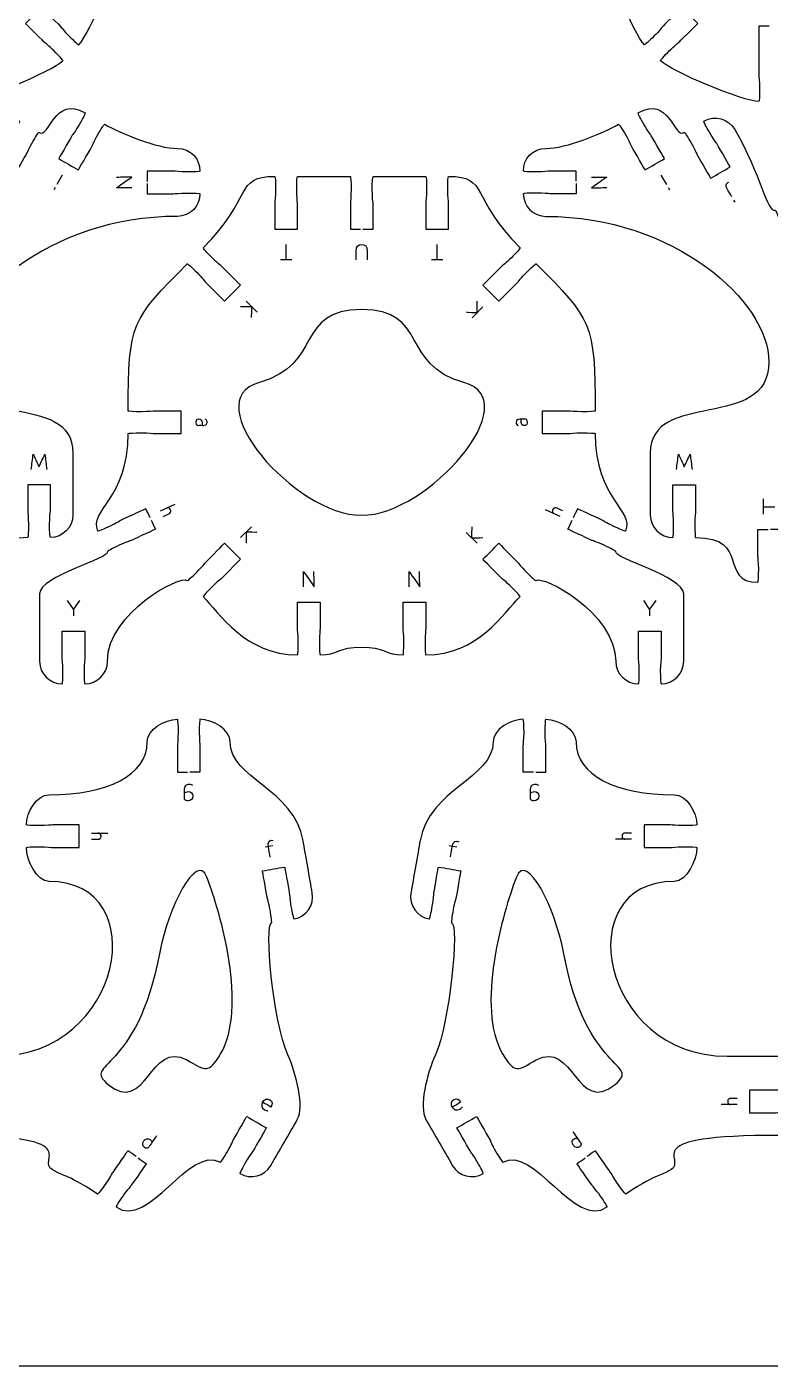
# Model space of a CAD drawing. Extents: x 0 to 300, y 0 to 300.
# Drawn here: x 105.9 to 204.4, y 0.1 to 177.7 of the extents above; entities that cross this region are included whole.
import ezdxf

# ---------------------------------------------------------------- set-up
doc = ezdxf.new("R2010")
doc.units = 0
doc.header["$MEASUREMENT"] = 0
doc.layers.add('DEFAULT', color=7, linetype='CONTINUOUS')

msp = doc.modelspace()

# ---------------------------------------------------------------- linework, layer by layer
at = {"layer": 'DEFAULT', "color": 250}
for points in [[(109.65, 156.35), (109.49, 156.07)], [(110.61, 158.01), (109.88, 156.75)], [(189.94, 158.01), (190.66, 156.75)], [(190.9, 156.35), (191.06, 156.07)], [(199.57, 154.69), (199.73, 154.41)], [(140.27, 146.78), (140.27, 148.8)], [(160.28, 146.78), (160.28, 148.8)], [(141.01, 146.78), (139.52, 146.78)], [(161.03, 146.78), (159.53, 146.78)], [(134.98, 141.28), (136.41, 139.85)], [(166.32, 140.53), (164.9, 139.1)], [(123.63, 113.48), (125.55, 114.38)], [(203.54, 113.05), (203.54, 115.07)], [(205.04, 114), (203.54, 114)], [(176.58, 112.74), (174.65, 113.64)], [(134.23, 109.94), (135.66, 111.37)], [(165.57, 109.19), (164.14, 110.62)], [(112.07, 100.45), (111.3, 101.61)], [(112.88, 101.61), (112.07, 100.45), (112.07, 99.59)], [(188.44, 100.44), (187.66, 101.61)], [(189.25, 101.61), (188.44, 100.45), (188.44, 99.59)], [(114.49, 70.77), (116.62, 70.77)], [(186.05, 69.95), (183.92, 69.95)], [(137.51, 68.94), (138.51, 69.12)], [(161.89, 69.14), (162.9, 68.97)], [(200.05, 34.79), (197.92, 34.79)]]:
    msp.add_lwpolyline(points, dxfattribs=at)
at = {"layer": 'DEFAULT', "color": 1}
msp.add_lwpolyline([(294.85, 0.1), (5.15, 0.1)], dxfattribs=at)
for points, knots in [([(96.28, 177.75), (96.73, 177.75), (97.18, 177.75), (97.63, 177.75), (97.63, 175.59), (97.63, 173.42), (97.63, 171.25), (97.63, 171.08), (97.53, 170.47), (97.52, 169.5), (97.52, 168.54), (97.57, 167.76), (97.62, 167.75), (99.62, 167.75), (109.26, 171.75), (110.68, 173.16), (110.71, 173.2), (110.2, 173.78), (109.51, 174.47), (108.83, 175.15), (108.33, 175.51), (108.2, 175.63), (107.58, 176.25), (105.73, 178.11), (105.73, 178.11), (106.43, 178.82), (107.14, 179.52), (107.85, 180.23), (107.85, 180.23), (109.71, 178.38), (110.32, 177.75), (110.45, 177.63), (110.81, 177.13), (111.49, 176.45), (112.18, 175.76), (112.76, 175.24), (112.8, 175.28), (114.21, 176.7), (118.2, 186.33), (118.2, 188.33), (118.2, 188.39), (117.42, 188.43), (116.45, 188.43), (115.49, 188.43), (114.88, 188.33), (114.7, 188.33), (113.54, 188.33), (112.37, 188.33), (111.2, 188.33), (111.2, 189.33), (111.2, 190.33), (111.2, 191.33), (111.2, 191.33), (113.83, 191.33), (114.7, 191.33), (114.88, 191.33), (115.48, 191.23), (116.45, 191.23), (117.42, 191.23), (118.2, 191.28), (118.2, 191.33), (118.2, 193.33), (114.21, 202.97), (112.8, 204.38), (112.76, 204.42), (112.18, 203.9), (111.49, 203.22), (110.8, 202.53), (110.45, 202.03), (110.32, 201.91), (109.7, 201.29), (107.85, 199.43), (107.85, 199.43), (107.14, 200.14), (106.43, 200.85), (105.73, 201.55), (105.73, 201.55), (107.59, 203.41), (108.2, 204.03), (108.33, 204.15), (108.83, 204.51), (109.51, 205.2), (110.19, 205.88), (110.71, 206.46), (110.68, 206.5), (109.26, 207.92), (99.63, 211.91), (97.63, 211.91), (97.57, 211.91), (97.52, 211.13), (97.52, 210.16), (97.52, 209.19), (97.63, 208.58), (97.62, 208.41), (97.63, 207.53), (97.63, 201.91), (97.63, 201.91), (97.18, 201.91), (96.73, 201.91), (96.28, 201.91)], [0, 0, 0, 0, 3.83, 3.83, 3.83, 22.26, 22.26, 22.26, 23.26, 23.26, 23.26, 24.26, 24.26, 24.26, 25.26, 25.26, 25.26, 26.26, 26.26, 26.26, 27.26, 27.26, 27.26, 28.26, 28.26, 28.26, 36.766498, 36.766498, 36.766498, 37.766498, 37.766498, 37.766498, 38.766498, 38.766498, 38.766498, 39.766498, 39.766498, 39.766498, 40.766498, 40.766498, 40.766498, 41.766498, 41.766498, 41.766498, 42.766498, 42.766498, 42.766498, 52.696498, 52.696498, 52.696498, 61.196503, 61.196503, 61.196503, 62.196503, 62.196503, 62.196503, 63.196503, 63.196503, 63.196503, 64.196503, 64.196503, 64.196503, 65.196503, 65.196503, 65.196503, 66.196503, 66.196503, 66.196503, 67.196503, 67.196503, 67.196503, 68.196503, 68.196503, 68.196503, 76.703001, 76.703001, 76.703001, 77.703001, 77.703001, 77.703001, 78.703001, 78.703001, 78.703001, 79.703001, 79.703001, 79.703001, 80.703001, 80.703001, 80.703001, 81.703001, 81.703001, 81.703001, 82.703001, 82.703001, 82.703001, 83.703001, 83.703001, 83.703001, 87.533001, 87.533001, 87.533001, 87.533001]), ([(204.26, 177.75), (203.81, 177.75), (203.36, 177.75), (202.91, 177.75), (202.91, 175.58), (202.91, 173.42), (202.91, 171.25), (202.91, 171.08), (203.01, 170.47), (203.01, 169.5), (203.01, 168.53), (202.97, 167.75), (202.92, 167.75), (200.92, 167.75), (191.28, 171.74), (189.86, 173.16), (189.82, 173.2), (190.35, 173.78), (191.03, 174.46), (191.72, 175.15), (192.21, 175.51), (192.34, 175.63), (192.96, 176.25), (194.81, 178.11), (194.81, 178.11), (194.11, 178.81), (193.4, 179.52), (192.69, 180.23), (192.69, 180.23), (190.84, 178.37), (190.22, 177.76), (190.09, 177.63), (189.73, 177.13), (189.05, 176.45), (188.37, 175.76), (187.78, 175.24), (187.74, 175.28), (186.33, 176.69), (182.34, 186.33), (182.34, 188.33), (182.34, 188.39), (183.12, 188.43), (184.08, 188.43), (185.05, 188.43), (185.66, 188.33), (185.84, 188.33), (186.71, 188.33), (189.34, 188.33), (189.34, 188.33), (189.34, 189.33), (189.34, 190.33), (189.34, 191.33), (189.34, 191.33), (186.71, 191.33), (185.84, 191.33), (185.66, 191.33), (185.05, 191.23), (184.09, 191.23), (183.12, 191.23), (182.33, 191.27), (182.33, 191.33), (182.33, 193.33), (186.33, 202.97), (187.74, 204.38), (187.78, 204.42), (188.37, 203.9), (189.05, 203.21), (189.74, 202.53), (190.09, 202.03), (190.22, 201.91), (190.84, 201.28), (192.69, 199.43), (192.69, 199.43), (193.4, 200.14), (194.11, 200.84), (194.82, 201.55), (194.82, 201.55), (192.96, 203.41), (192.34, 204.03), (192.21, 204.15), (191.72, 204.51), (191.03, 205.19), (190.35, 205.88), (189.82, 206.46), (189.86, 206.5), (191.28, 207.92), (200.92, 211.91), (202.92, 211.91), (202.97, 211.91), (203.01, 211.13), (203.01, 210.16), (203.01, 209.19), (202.92, 208.58), (202.92, 208.41), (202.91, 207.53), (202.91, 201.9), (202.91, 201.9), (203.36, 201.9), (203.81, 201.9), (204.26, 201.9)], [0, 0, 0, 0, 3.83, 3.83, 3.83, 22.25, 22.25, 22.25, 23.25, 23.25, 23.25, 24.25, 24.25, 24.25, 25.25, 25.25, 25.25, 26.25, 26.25, 26.25, 27.25, 27.25, 27.25, 28.25, 28.25, 28.25, 36.742355, 36.742355, 36.742355, 37.742355, 37.742355, 37.742355, 38.742355, 38.742355, 38.742355, 39.742355, 39.742355, 39.742355, 40.742355, 40.742355, 40.742355, 41.742355, 41.742355, 41.742355, 42.742355, 42.742355, 42.742355, 43.742355, 43.742355, 43.742355, 52.252355, 52.252355, 52.252355, 53.252355, 53.252355, 53.252355, 54.252355, 54.252355, 54.252355, 55.252355, 55.252355, 55.252355, 56.252355, 56.252355, 56.252355, 57.252355, 57.252355, 57.252355, 58.252355, 58.252355, 58.252355, 59.252355, 59.252355, 59.252355, 67.758853, 67.758853, 67.758853, 68.758853, 68.758853, 68.758853, 69.758853, 69.758853, 69.758853, 70.758853, 70.758853, 70.758853, 71.758853, 71.758853, 71.758853, 72.758853, 72.758853, 72.758853, 73.758853, 73.758853, 73.758853, 74.758853, 74.758853, 74.758853, 78.588853, 78.588853, 78.588853, 78.588853]), ([(96.1, 111.02), (95.65, 111.02), (95.2, 111.02), (94.75, 111.02), (94.75, 111.02), (94.75, 108.39), (94.75, 107.52), (94.75, 107.34), (94.85, 106.73), (94.85, 105.77), (94.85, 104.8), (94.81, 104.02), (94.75, 104.02), (90.79, 104.02), (90.23, 113.27), (89.56, 113.52), (89.51, 113.54), (89.73, 114.29), (90.06, 115.2), (90.39, 116.11), (90.7, 116.64), (90.76, 116.81), (91.06, 117.63), (91.95, 120.1), (91.95, 120.1), (91.01, 120.44), (90.07, 120.78), (89.14, 121.12), (89.14, 121.12), (88.24, 118.66), (87.94, 117.84), (87.88, 117.67), (87.76, 117.07), (87.43, 116.16), (87.1, 115.25), (86.79, 114.53), (86.74, 114.54), (84.28, 115.44), (84.52, 117.05), (85.33, 120.36), (86.21, 123.96), (81.04, 123.03), (81.04, 129.39), (81.04, 132.13), (81.04, 134.87), (81.04, 137.61), (81.04, 139.27), (82.38, 140.61), (84.04, 140.61), (84.1, 140.61), (84.14, 139.83), (84.14, 138.86), (84.14, 137.89), (84.04, 137.28), (84.04, 137.11), (84.04, 135.94), (84.04, 134.78), (84.04, 133.61), (85.04, 133.61), (86.04, 133.61), (87.04, 133.61), (87.04, 134.78), (87.04, 135.94), (87.04, 137.11), (87.04, 137.28), (86.94, 137.89), (86.94, 138.86), (86.94, 139.83), (86.99, 140.61), (87.04, 140.61), (87.41, 140.61), (86.36, 145.87), (88.8, 152.58), (89.37, 154.14), (91.09, 154.94), (92.65, 154.37), (92.7, 154.35), (92.48, 153.6), (92.14, 152.69), (91.81, 151.78), (91.51, 151.25), (91.45, 151.08), (91.15, 150.26), (90.25, 147.79), (90.25, 147.79), (91.19, 147.45), (92.13, 147.11), (93.07, 146.77), (93.07, 146.77), (93.97, 149.24), (94.27, 150.06), (94.33, 150.22), (94.44, 150.83), (94.78, 151.74), (95.11, 152.64), (95.41, 153.36), (95.47, 153.35), (96.54, 152.96), (97.32, 157.99), (100.82, 164.05), (101.65, 165.49), (103.49, 165.98), (104.92, 165.15), (104.97, 165.13), (104.61, 164.42), (104.13, 163.59), (103.65, 162.75), (103.26, 162.27), (103.17, 162.12), (102.73, 161.36), (101.42, 159.09), (101.42, 159.09), (102.29, 158.59), (103.15, 158.09), (104.02, 157.59), (104.02, 157.59), (105.33, 159.86), (105.76, 160.62), (105.86, 160.77), (106.08, 161.35), (106.56, 162.19), (107.04, 163.02), (107.47, 163.68), (107.52, 163.65), (108.95, 162.82), (109.48, 168.65), (113.63, 166.24), (113.68, 166.22), (113.33, 165.52), (112.84, 164.68), (112.36, 163.84), (111.97, 163.36), (111.88, 163.21), (111.44, 162.46), (110.13, 160.19), (110.13, 160.19), (110.99, 159.69), (111.86, 159.18), (112.73, 158.68), (112.73, 158.68), (114.04, 160.96), (114.48, 161.71), (114.57, 161.87), (114.78, 162.44), (115.27, 163.28), (115.75, 164.12), (116.18, 164.77), (116.23, 164.74), (118.31, 163.54), (123.2, 161.53), (125.85, 161.53), (127.62, 161.53), (128.85, 160.19), (128.85, 158.52), (128.85, 158.47), (128.07, 158.43), (127.1, 158.43), (126.13, 158.43), (125.52, 158.52), (125.34, 158.52), (124.18, 158.52), (123.01, 158.52), (121.85, 158.52), (121.85, 158.07), (121.85, 157.62), (121.85, 157.17)], [0, 0, 0, 0, 3.82, 3.82, 3.82, 4.82, 4.82, 4.82, 5.82, 5.82, 5.82, 6.82, 6.82, 6.82, 7.82, 7.82, 7.82, 8.82, 8.82, 8.82, 9.82, 9.82, 9.82, 10.82, 10.82, 10.82, 19.323423, 19.323423, 19.323423, 20.323423, 20.323423, 20.323423, 21.323423, 21.323423, 21.323423, 22.323423, 22.323423, 22.323423, 23.323423, 23.323423, 23.323423, 24.323423, 24.323423, 24.323423, 47.643423, 47.643423, 47.643423, 48.643423, 48.643423, 48.643423, 49.643423, 49.643423, 49.643423, 50.643423, 50.643423, 50.643423, 60.563423, 60.563423, 60.563423, 69.063423, 69.063423, 69.063423, 78.983423, 78.983423, 78.983423, 79.983423, 79.983423, 79.983423, 80.983423, 80.983423, 80.983423, 81.983423, 81.983423, 81.983423, 82.983423, 82.983423, 82.983423, 83.983423, 83.983423, 83.983423, 84.983423, 84.983423, 84.983423, 85.983423, 85.983423, 85.983423, 94.496243, 94.496243, 94.496243, 95.496243, 95.496243, 95.496243, 96.496243, 96.496243, 96.496243, 97.496243, 97.496243, 97.496243, 98.496243, 98.496243, 98.496243, 99.496243, 99.496243, 99.496243, 100.496243, 100.496243, 100.496243, 101.496243, 101.496243, 101.496243, 102.496243, 102.496243, 102.496243, 111.003851, 111.003851, 111.003851, 112.003851, 112.003851, 112.003851, 113.003851, 113.003851, 113.003851, 114.003851, 114.003851, 114.003851, 115.003851, 115.003851, 115.003851, 116.003851, 116.003851, 116.003851, 117.003851, 117.003851, 117.003851, 118.003851, 118.003851, 118.003851, 126.507803, 126.507803, 126.507803, 127.507803, 127.507803, 127.507803, 128.507803, 128.507803, 128.507803, 129.507803, 129.507803, 129.507803, 130.507803, 130.507803, 130.507803, 131.507803, 131.507803, 131.507803, 132.507803, 132.507803, 132.507803, 133.507803, 133.507803, 133.507803, 143.417803, 143.417803, 143.417803, 147.247803, 147.247803, 147.247803, 147.247803]), ([(178.69, 157.18), (178.69, 157.63), (178.69, 158.08), (178.69, 158.52), (177.53, 158.52), (176.36, 158.52), (175.2, 158.52), (175.02, 158.52), (174.41, 158.43), (173.45, 158.43), (172.48, 158.43), (171.7, 158.47), (171.7, 158.52), (171.7, 160.19), (172.92, 161.53), (174.69, 161.53), (177.34, 161.53), (182.24, 163.54), (184.31, 164.74), (184.36, 164.77), (184.79, 164.12), (185.27, 163.28), (185.76, 162.44), (185.98, 161.87), (186.06, 161.71), (186.5, 160.96), (187.81, 158.68), (187.81, 158.68), (188.68, 159.18), (189.55, 159.69), (190.41, 160.19), (190.41, 160.19), (189.1, 162.46), (188.66, 163.21), (188.57, 163.36), (188.18, 163.84), (187.7, 164.68), (187.21, 165.52), (186.86, 166.22), (186.91, 166.24), (191.07, 168.65), (191.59, 162.82), (193.02, 163.65), (193.07, 163.68), (193.5, 163.02), (193.98, 162.19), (194.47, 161.35), (194.69, 160.77), (194.77, 160.62), (195.21, 159.86), (196.52, 157.59), (196.52, 157.59), (197.39, 158.09), (198.26, 158.59), (199.12, 159.09), (199.12, 159.09), (197.81, 161.36), (197.37, 162.12), (197.28, 162.27), (196.89, 162.75), (196.41, 163.59), (195.92, 164.42), (195.58, 165.13), (195.62, 165.15), (197.06, 165.98), (198.89, 165.49), (199.72, 164.05), (203.22, 157.99), (204.01, 152.96), (205.08, 153.35), (205.13, 153.36), (205.44, 152.64), (205.77, 151.74), (206.1, 150.83), (206.21, 150.22), (206.27, 150.06), (206.57, 149.24), (207.47, 146.77), (207.47, 146.77), (208.41, 147.11), (209.35, 147.45), (210.29, 147.79), (210.29, 147.79), (209.39, 150.26), (209.09, 151.08), (209.03, 151.25), (208.73, 151.78), (208.4, 152.69), (208.07, 153.6), (207.84, 154.35), (207.89, 154.37), (209.45, 154.94), (211.17, 154.14), (211.74, 152.58), (214.18, 145.87), (213.13, 140.61), (213.5, 140.61), (213.55, 140.61), (213.6, 139.83), (213.6, 138.86), (213.6, 137.89), (213.5, 137.28), (213.5, 137.11), (213.5, 135.94), (213.5, 134.78), (213.5, 133.61), (214.5, 133.61), (215.5, 133.61), (216.5, 133.61), (216.5, 134.78), (216.5, 135.94), (216.5, 137.11), (216.5, 137.28), (216.4, 137.89), (216.4, 138.86), (216.4, 139.83), (216.44, 140.61), (216.5, 140.61), (218.16, 140.61), (219.5, 139.27), (219.5, 137.61), (219.5, 134.87), (219.5, 132.13), (219.5, 129.39), (219.5, 123.03), (214.33, 123.96), (215.21, 120.36), (216.02, 117.05), (216.27, 115.44), (213.8, 114.54), (213.75, 114.53), (213.44, 115.25), (213.11, 116.16), (212.78, 117.07), (212.66, 117.67), (212.6, 117.84), (212.31, 118.66), (211.41, 121.12), (211.41, 121.12), (210.47, 120.78), (209.53, 120.44), (208.59, 120.1), (208.59, 120.1), (209.49, 117.63), (209.79, 116.81), (209.84, 116.64), (210.15, 116.11), (210.48, 115.2), (210.81, 114.29), (211.03, 113.54), (210.98, 113.52), (210.31, 113.27), (209.76, 104.02), (205.79, 104.02), (205.73, 104.02), (205.69, 104.8), (205.69, 105.77), (205.69, 106.73), (205.79, 107.34), (205.79, 107.52), (205.79, 108.39), (205.79, 111.02), (205.79, 111.02), (205.34, 111.02), (204.89, 111.02), (204.44, 111.02)], [0, 0, 0, 0, 3.82, 3.82, 3.82, 13.74, 13.74, 13.74, 14.74, 14.74, 14.74, 15.74, 15.74, 15.74, 16.74, 16.74, 16.74, 17.74, 17.74, 17.74, 18.74, 18.74, 18.74, 19.74, 19.74, 19.74, 20.74, 20.74, 20.74, 29.252608, 29.252608, 29.252608, 30.252608, 30.252608, 30.252608, 31.252608, 31.252608, 31.252608, 32.252608, 32.252608, 32.252608, 33.252608, 33.252608, 33.252608, 34.252608, 34.252608, 34.252608, 35.252608, 35.252608, 35.252608, 36.252608, 36.252608, 36.252608, 44.751555, 44.751555, 44.751555, 45.751555, 45.751555, 45.751555, 46.751555, 46.751555, 46.751555, 47.751555, 47.751555, 47.751555, 48.751555, 48.751555, 48.751555, 49.751555, 49.751555, 49.751555, 50.751555, 50.751555, 50.751555, 51.751555, 51.751555, 51.751555, 52.751555, 52.751555, 52.751555, 61.264375, 61.264375, 61.264375, 62.264375, 62.264375, 62.264375, 63.264375, 63.264375, 63.264375, 64.264375, 64.264375, 64.264375, 65.264375, 65.264375, 65.264375, 66.264375, 66.264375, 66.264375, 67.264375, 67.264375, 67.264375, 68.264375, 68.264375, 68.264375, 78.184375, 78.184375, 78.184375, 86.684375, 86.684375, 86.684375, 96.604375, 96.604375, 96.604375, 97.604375, 97.604375, 97.604375, 98.604375, 98.604375, 98.604375, 99.604375, 99.604375, 99.604375, 122.924375, 122.924375, 122.924375, 123.924375, 123.924375, 123.924375, 124.924375, 124.924375, 124.924375, 125.924375, 125.924375, 125.924375, 126.924375, 126.924375, 126.924375, 127.924375, 127.924375, 127.924375, 136.427798, 136.427798, 136.427798, 137.427798, 137.427798, 137.427798, 138.427798, 138.427798, 138.427798, 139.427798, 139.427798, 139.427798, 140.427798, 140.427798, 140.427798, 141.427798, 141.427798, 141.427798, 142.427798, 142.427798, 142.427798, 143.427798, 143.427798, 143.427798, 147.247798, 147.247798, 147.247798, 147.247798]), ([(121.85, 156.87), (121.85, 156.42), (121.85, 155.98), (121.85, 155.53), (123.01, 155.53), (124.18, 155.53), (125.34, 155.53), (125.52, 155.53), (126.13, 155.62), (127.1, 155.62), (128.07, 155.62), (128.85, 155.58), (128.85, 155.53), (128.85, 153.87), (127.51, 152.53), (125.85, 152.53), (108.85, 152.53), (96.31, 141.27), (96.31, 133.24), (96.31, 123.87), (112.02, 129.67), (112.02, 121.12), (112.02, 118.4), (112.02, 115.68), (112.02, 112.96), (112.02, 111.3), (110.67, 109.96), (109.02, 109.96), (108.96, 109.96), (108.92, 110.74), (108.92, 111.71), (108.92, 112.67), (109.02, 113.28), (109.02, 113.46), (109.02, 114.62), (109.02, 115.79), (109.02, 116.96), (108.02, 116.96), (107.02, 116.96), (106.02, 116.96), (106.02, 115.79), (106.02, 114.62), (106.02, 113.46), (106.02, 113.28), (106.12, 112.67), (106.12, 111.71), (106.12, 110.74), (106.08, 109.96), (106.02, 109.96), (98.71, 109.96), (102.98, 104.02), (97.75, 104.02), (97.7, 104.02), (97.65, 104.8), (97.65, 105.77), (97.65, 106.74), (97.75, 107.34), (97.75, 107.52), (97.75, 108.39), (97.75, 111.02), (97.75, 111.02), (97.3, 111.02), (96.85, 111.02), (96.4, 111.02)], [0, 0, 0, 0, 3.82, 3.82, 3.82, 13.73, 13.73, 13.73, 14.73, 14.73, 14.73, 15.73, 15.73, 15.73, 16.73, 16.73, 16.73, 17.73, 17.73, 17.73, 18.73, 18.73, 18.73, 41.88, 41.88, 41.88, 42.88, 42.88, 42.88, 43.88, 43.88, 43.88, 44.88, 44.88, 44.88, 54.8, 54.8, 54.8, 63.3, 63.3, 63.3, 73.22, 73.22, 73.22, 74.22, 74.22, 74.22, 75.22, 75.22, 75.22, 76.22, 76.22, 76.22, 77.22, 77.22, 77.22, 78.22, 78.22, 78.22, 79.22, 79.22, 79.22, 83.05, 83.05, 83.05, 83.05]), ([(122.25, 112.56), (122.06, 112.96), (121.87, 113.37), (121.68, 113.78), (121.68, 113.78), (119.29, 112.67), (118.5, 112.3), (118.35, 112.23), (117.83, 111.88), (116.96, 111.47), (116.08, 111.06), (115.35, 110.77), (115.33, 110.82), (114.06, 113.54), (119.34, 115.05), (119.34, 123.73), (119.34, 123.79), (120.13, 123.83), (121.09, 123.83), (122.06, 123.83), (122.67, 123.73), (122.84, 123.73), (124.01, 123.73), (125.18, 123.73), (126.34, 123.73), (126.34, 124.73), (126.34, 125.73), (126.34, 126.73), (125.18, 126.73), (124.01, 126.73), (122.84, 126.73), (122.67, 126.73), (122.06, 126.63), (121.09, 126.63), (120.13, 126.63), (119.34, 126.68), (119.34, 126.73), (119.34, 138.42), (119.77, 138.84), (127.16, 146.23), (127.2, 146.27), (127.79, 145.75), (128.47, 145.07), (129.15, 144.38), (129.51, 143.88), (129.63, 143.76), (130.25, 143.14), (132.11, 141.28), (132.11, 141.28), (132.82, 141.99), (133.52, 142.7), (134.23, 143.4), (134.23, 143.4), (132.37, 145.26), (131.76, 145.88), (131.63, 146), (131.13, 146.36), (130.45, 147.05), (129.78, 147.72), (129.26, 148.3), (129.28, 148.35), (136.02, 155.09), (133.36, 157.83), (138.77, 157.83), (138.82, 157.83), (138.87, 157.05), (138.87, 156.08), (138.87, 155.12), (138.77, 154.5), (138.77, 154.33), (138.77, 153.17), (138.77, 152), (138.77, 150.83), (139.77, 150.83), (140.77, 150.83), (141.77, 150.83), (141.77, 152), (141.77, 153.16), (141.77, 154.33), (141.76, 154.5), (141.67, 155.11), (141.67, 156.08), (141.67, 157.05), (141.71, 157.83), (141.77, 157.83), (143.75, 157.83), (145.74, 157.83), (148.78, 157.83), (148.83, 157.83), (148.87, 157.05), (148.87, 156.08), (148.87, 155.11), (148.78, 154.5), (148.78, 154.33), (148.78, 153.16), (148.78, 152), (148.78, 150.83), (149.23, 150.83), (149.68, 150.83), (150.13, 150.83)], [0, 0, 0, 0, 3.820471, 3.820471, 3.820471, 4.820471, 4.820471, 4.820471, 5.820471, 5.820471, 5.820471, 6.820471, 6.820471, 6.820471, 7.820471, 7.820471, 7.820471, 8.820471, 8.820471, 8.820471, 9.820471, 9.820471, 9.820471, 19.740471, 19.740471, 19.740471, 28.240471, 28.240471, 28.240471, 38.160471, 38.160471, 38.160471, 39.160471, 39.160471, 39.160471, 40.160471, 40.160471, 40.160471, 41.160471, 41.160471, 41.160471, 42.160471, 42.160471, 42.160471, 43.160471, 43.160471, 43.160471, 44.160471, 44.160471, 44.160471, 52.659895, 52.659895, 52.659895, 53.659895, 53.659895, 53.659895, 54.659895, 54.659895, 54.659895, 55.659895, 55.659895, 55.659895, 56.659895, 56.659895, 56.659895, 57.659895, 57.659895, 57.659895, 58.659895, 58.659895, 58.659895, 68.579895, 68.579895, 68.579895, 77.079901, 77.079901, 77.079901, 86.989901, 86.989901, 86.989901, 87.989901, 87.989901, 87.989901, 88.989901, 88.989901, 88.989901, 89.989901, 89.989901, 89.989901, 90.989901, 90.989901, 90.989901, 91.989901, 91.989901, 91.989901, 101.909901, 101.909901, 101.909901, 105.739901, 105.739901, 105.739901, 105.739901]), ([(150.43, 150.83), (150.88, 150.83), (151.33, 150.83), (151.78, 150.83), (151.78, 152), (151.78, 153.16), (151.78, 154.33), (151.78, 154.5), (151.68, 155.11), (151.68, 156.08), (151.68, 157.05), (151.72, 157.83), (151.78, 157.83), (154.82, 157.83), (156.8, 157.83), (158.78, 157.83), (158.84, 157.83), (158.88, 157.04), (158.88, 156.08), (158.88, 155.11), (158.78, 154.5), (158.78, 154.33), (158.78, 153.16), (158.78, 152), (158.78, 150.83), (159.78, 150.83), (160.78, 150.83), (161.78, 150.83), (161.78, 151.99), (161.78, 153.16), (161.78, 154.33), (161.78, 154.5), (161.68, 155.11), (161.68, 156.08), (161.68, 157.05), (161.73, 157.83), (161.78, 157.83), (167.2, 157.83), (164.53, 155.09), (171.28, 148.35), (171.31, 148.31), (170.79, 147.73), (170.11, 147.04), (169.42, 146.36), (168.92, 146), (168.8, 145.88), (168.18, 145.26), (166.33, 143.4), (166.33, 143.4), (167.03, 142.69), (167.74, 141.99), (168.45, 141.28), (168.45, 141.28), (170.3, 143.14), (170.92, 143.75), (171.05, 143.88), (171.41, 144.38), (172.09, 145.06), (172.77, 145.75), (173.36, 146.27), (173.4, 146.23), (180.79, 138.84), (181.21, 138.42), (181.21, 126.73), (181.21, 126.68), (180.43, 126.63), (179.46, 126.63), (178.49, 126.63), (177.88, 126.73), (177.71, 126.73), (176.54, 126.73), (175.37, 126.73), (174.21, 126.73), (174.21, 125.73), (174.21, 124.73), (174.21, 123.73), (175.37, 123.73), (176.54, 123.73), (177.71, 123.73), (177.88, 123.73), (178.49, 123.83), (179.46, 123.83), (180.43, 123.83), (181.21, 123.79), (181.21, 123.73), (181.21, 115.04), (186.49, 113.53), (185.22, 110.82), (185.2, 110.77), (184.47, 111.06), (183.59, 111.47), (182.72, 111.88), (182.2, 112.22), (182.05, 112.3), (181.26, 112.67), (178.87, 113.77), (178.87, 113.77), (178.68, 113.37), (178.49, 112.96), (178.3, 112.55)], [0, 0, 0, 0, 3.83, 3.83, 3.83, 13.75, 13.75, 13.75, 14.75, 14.75, 14.75, 15.75, 15.75, 15.75, 16.75, 16.75, 16.75, 17.75, 17.75, 17.75, 18.75, 18.75, 18.75, 28.66, 28.66, 28.66, 37.160006, 37.160006, 37.160006, 47.080006, 47.080006, 47.080006, 48.080006, 48.080006, 48.080006, 49.080006, 49.080006, 49.080006, 50.080006, 50.080006, 50.080006, 51.080006, 51.080006, 51.080006, 52.080006, 52.080006, 52.080006, 53.080006, 53.080006, 53.080006, 61.579429, 61.579429, 61.579429, 62.579429, 62.579429, 62.579429, 63.579429, 63.579429, 63.579429, 64.579429, 64.579429, 64.579429, 65.579429, 65.579429, 65.579429, 66.579429, 66.579429, 66.579429, 67.579429, 67.579429, 67.579429, 77.499429, 77.499429, 77.499429, 86.009429, 86.009429, 86.009429, 95.929429, 95.929429, 95.929429, 96.929429, 96.929429, 96.929429, 97.929429, 97.929429, 97.929429, 98.929429, 98.929429, 98.929429, 99.929429, 99.929429, 99.929429, 100.929429, 100.929429, 100.929429, 101.929429, 101.929429, 101.929429, 105.749901, 105.749901, 105.749901, 105.749901]), ([(178.69, 156.87), (178.69, 156.42), (178.69, 155.98), (178.69, 155.53), (177.53, 155.53), (176.36, 155.53), (175.2, 155.53), (175.02, 155.53), (174.41, 155.62), (173.45, 155.62), (172.48, 155.62), (171.69, 155.58), (171.69, 155.53), (171.69, 153.87), (173.04, 152.53), (174.69, 152.53), (191.69, 152.53), (204.23, 141.27), (204.23, 133.24), (204.23, 123.87), (188.52, 129.67), (188.52, 121.12), (188.52, 118.4), (188.52, 115.68), (188.52, 112.96), (188.52, 111.3), (189.87, 109.96), (191.53, 109.96), (191.58, 109.96), (191.62, 110.74), (191.62, 111.71), (191.62, 112.67), (191.53, 113.28), (191.53, 113.46), (191.53, 114.62), (191.53, 115.79), (191.53, 116.96), (192.52, 116.96), (193.52, 116.96), (194.52, 116.96), (194.52, 115.79), (194.52, 114.62), (194.52, 113.46), (194.52, 113.28), (194.43, 112.67), (194.43, 111.71), (194.43, 110.74), (194.47, 109.96), (194.52, 109.96), (201.83, 109.96), (197.56, 104.02), (202.79, 104.02), (202.85, 104.02), (202.89, 104.8), (202.89, 105.77), (202.89, 106.74), (202.79, 107.34), (202.79, 107.52), (202.79, 108.39), (202.79, 111.02), (202.79, 111.02), (203.24, 111.02), (203.69, 111.02), (204.14, 111.02)], [0, 0, 0, 0, 3.82, 3.82, 3.82, 13.74, 13.74, 13.74, 14.74, 14.74, 14.74, 15.74, 15.74, 15.74, 16.74, 16.74, 16.74, 17.74, 17.74, 17.74, 18.74, 18.74, 18.74, 41.89, 41.89, 41.89, 42.89, 42.89, 42.89, 43.89, 43.89, 43.89, 44.89, 44.89, 44.89, 54.81, 54.81, 54.81, 63.31, 63.31, 63.31, 73.23, 73.23, 73.23, 74.23, 74.23, 74.23, 75.23, 75.23, 75.23, 76.23, 76.23, 76.23, 77.23, 77.23, 77.23, 78.23, 78.23, 78.23, 79.23, 79.23, 79.23, 83.06, 83.06, 83.06, 83.06]), ([(150.27, 112.9), (141.43, 112.9), (128.21, 128.16), (136.72, 130.51), (145.14, 132.83), (141.44, 140.19), (150.27, 140.19), (159.11, 140.19), (155.4, 132.83), (163.82, 130.5), (172.34, 128.15), (159.1, 112.9), (150.27, 112.9)], [1, 1, 1, 1, 2, 2, 2, 3, 3, 3, 4, 4, 4, 5, 5, 5, 5]), ([(122.37, 112.28), (122.56, 111.88), (122.75, 111.47), (122.94, 111.06), (122.94, 111.06), (120.56, 109.95), (119.77, 109.58), (119.61, 109.51), (119.02, 109.34), (118.14, 108.93), (117.27, 108.52), (116.57, 108.15), (116.6, 108.1), (117, 107.22), (107.59, 104.81), (107.59, 102.51), (107.59, 99.52), (107.59, 96.54), (107.59, 93.56), (107.59, 91.9), (108.93, 90.56), (110.59, 90.56), (110.64, 90.56), (110.69, 91.34), (110.69, 92.31), (110.69, 93.27), (110.59, 93.88), (110.59, 94.06), (110.59, 95.22), (110.59, 96.39), (110.59, 97.56), (111.59, 97.56), (112.59, 97.56), (113.59, 97.56), (113.59, 96.39), (113.59, 95.22), (113.59, 94.06), (113.59, 93.88), (113.49, 93.27), (113.49, 92.31), (113.49, 91.34), (113.53, 90.56), (113.59, 90.56), (115.25, 90.56), (116.59, 91.9), (116.59, 93.56), (116.59, 99.95), (126.32, 105.08), (127.16, 104.24), (127.2, 104.2), (127.78, 104.72), (128.46, 105.41), (129.15, 106.09), (129.51, 106.59), (129.63, 106.71), (130.25, 107.33), (132.11, 109.19), (132.11, 109.19), (132.81, 108.48), (133.52, 107.78), (134.23, 107.07), (134.23, 107.07), (132.37, 105.21), (131.75, 104.59), (131.63, 104.47), (131.13, 104.11), (130.45, 103.42), (129.76, 102.74), (129.24, 102.16), (129.27, 102.12), (131.39, 100), (134.87, 94.39), (141.77, 94.39), (141.83, 94.39), (141.87, 95.17), (141.87, 96.14), (141.87, 97.1), (141.77, 97.71), (141.77, 97.89), (141.77, 99.05), (141.77, 100.22), (141.77, 101.39), (142.77, 101.39), (143.77, 101.39), (144.77, 101.39), (144.77, 100.22), (144.77, 99.05), (144.77, 97.89), (144.77, 97.71), (144.67, 97.1), (144.67, 96.14), (144.67, 95.17), (144.72, 94.39), (144.77, 94.39), (147.12, 94.39), (147.23, 95.44), (150.27, 95.44), (153.31, 95.44), (153.42, 94.39), (155.77, 94.39), (155.82, 94.39), (155.87, 95.17), (155.87, 96.14), (155.87, 97.1), (155.77, 97.71), (155.77, 97.89), (155.77, 99.05), (155.77, 100.22), (155.77, 101.39), (156.77, 101.39), (157.77, 101.39), (158.77, 101.39), (158.77, 100.22), (158.77, 99.05), (158.77, 97.89), (158.77, 97.71), (158.67, 97.1), (158.67, 96.14), (158.67, 95.17), (158.72, 94.39), (158.77, 94.39), (165.68, 94.39), (169.15, 99.99), (171.27, 102.12), (171.31, 102.15), (170.78, 102.74), (170.1, 103.42), (169.41, 104.11), (168.92, 104.47), (168.79, 104.59), (168.17, 105.21), (166.32, 107.07), (166.32, 107.07), (167.02, 107.77), (167.73, 108.48), (168.44, 109.19), (168.44, 109.19), (170.3, 107.33), (170.91, 106.71), (171.04, 106.59), (171.4, 106.08), (172.08, 105.4), (172.76, 104.72), (173.35, 104.2), (173.39, 104.24), (174.22, 105.07), (183.95, 99.95), (183.95, 93.55), (183.95, 91.9), (185.3, 90.56), (186.95, 90.56), (187.01, 90.56), (187.06, 91.34), (187.06, 92.3), (187.06, 93.27), (186.95, 93.88), (186.95, 94.05), (186.95, 95.22), (186.95, 96.39), (186.95, 97.55), (187.95, 97.55), (188.95, 97.55), (189.96, 97.55), (189.96, 96.39), (189.96, 95.22), (189.96, 94.05), (189.96, 93.88), (189.85, 93.27), (189.85, 92.3), (189.85, 91.34), (189.9, 90.56), (189.96, 90.56), (191.61, 90.56), (192.95, 91.9), (192.95, 93.55), (192.95, 96.54), (192.95, 99.52), (192.95, 102.5), (192.95, 104.8), (183.54, 107.22), (183.95, 108.1), (183.97, 108.15), (183.28, 108.52), (182.41, 108.93), (181.53, 109.34), (180.94, 109.5), (180.78, 109.58), (179.99, 109.95), (177.61, 111.06), (177.61, 111.06), (177.8, 111.47), (177.99, 111.87), (178.18, 112.28)], [0, 0, 0, 0, 3.816242, 3.816242, 3.816242, 4.816242, 4.816242, 4.816242, 5.816242, 5.816242, 5.816242, 6.816242, 6.816242, 6.816242, 7.816242, 7.816242, 7.816242, 33.186242, 33.186242, 33.186242, 34.186242, 34.186242, 34.186242, 35.186242, 35.186242, 35.186242, 36.186242, 36.186242, 36.186242, 46.106242, 46.106242, 46.106242, 54.616242, 54.616242, 54.616242, 64.536242, 64.536242, 64.536242, 65.536242, 65.536242, 65.536242, 66.536242, 66.536242, 66.536242, 67.536242, 67.536242, 67.536242, 68.536242, 68.536242, 68.536242, 69.536242, 69.536242, 69.536242, 70.536242, 70.536242, 70.536242, 71.536242, 71.536242, 71.536242, 80.035665, 80.035665, 80.035665, 81.035665, 81.035665, 81.035665, 82.035665, 82.035665, 82.035665, 83.035665, 83.035665, 83.035665, 84.035665, 84.035665, 84.035665, 85.035665, 85.035665, 85.035665, 86.035665, 86.035665, 86.035665, 95.965665, 95.965665, 95.965665, 104.465671, 104.465671, 104.465671, 114.385671, 114.385671, 114.385671, 115.385671, 115.385671, 115.385671, 116.385671, 116.385671, 116.385671, 117.385671, 117.385671, 117.385671, 118.385671, 118.385671, 118.385671, 119.385671, 119.385671, 119.385671, 120.385671, 120.385671, 120.385671, 130.305671, 130.305671, 130.305671, 138.805671, 138.805671, 138.805671, 148.725671, 148.725671, 148.725671, 149.725671, 149.725671, 149.725671, 150.725671, 150.725671, 150.725671, 151.725671, 151.725671, 151.725671, 152.725671, 152.725671, 152.725671, 153.725671, 153.725671, 153.725671, 154.725671, 154.725671, 154.725671, 163.239248, 163.239248, 163.239248, 164.239248, 164.239248, 164.239248, 165.239248, 165.239248, 165.239248, 166.239248, 166.239248, 166.239248, 167.239248, 167.239248, 167.239248, 168.239248, 168.239248, 168.239248, 169.239248, 169.239248, 169.239248, 170.239248, 170.239248, 170.239248, 180.159248, 180.159248, 180.159248, 188.669248, 188.669248, 188.669248, 198.589248, 198.589248, 198.589248, 199.589248, 199.589248, 199.589248, 200.589248, 200.589248, 200.589248, 201.589248, 201.589248, 201.589248, 226.959248, 226.959248, 226.959248, 227.959248, 227.959248, 227.959248, 228.959248, 228.959248, 228.959248, 229.959248, 229.959248, 229.959248, 230.959248, 230.959248, 230.959248, 234.77549, 234.77549, 234.77549, 234.77549]), ([(120.4, 27.89), (120.03, 28.15), (119.66, 28.41), (119.29, 28.67), (119.29, 28.67), (117.78, 26.52), (117.28, 25.8), (117.18, 25.66), (116.91, 25.1), (116.36, 24.31), (115.81, 23.52), (115.32, 22.9), (115.27, 22.93), (110.48, 26.01), (110.98, 25.08), (109.27, 26.17), (107.04, 27.59), (114.41, 30.7), (94.85, 30.7), (93.19, 30.7), (91.85, 32.04), (91.85, 33.7), (91.85, 33.75), (92.63, 33.8), (93.6, 33.8), (94.57, 33.8), (95.18, 33.7), (95.35, 33.7), (96.51, 33.7), (97.68, 33.7), (98.85, 33.7), (98.85, 34.7), (98.85, 35.7), (98.85, 36.7), (97.68, 36.7), (96.51, 36.7), (95.35, 36.7), (95.18, 36.7), (94.57, 36.6), (93.6, 36.6), (92.63, 36.6), (91.85, 36.64), (91.85, 36.7), (91.85, 38.36), (93.19, 41.2), (94.85, 41.2), (97.18, 41.2), (99.52, 41.2), (101.85, 41.2), (118.63, 41.2), (122.85, 64.36), (108.85, 64.36), (107.19, 64.36), (105.85, 67.2), (105.85, 68.86), (105.85, 68.92), (106.63, 68.96), (107.6, 68.96), (108.57, 68.96), (109.17, 68.86), (109.35, 68.86), (110.52, 68.86), (111.68, 68.86), (112.85, 68.86), (112.85, 69.86), (112.85, 70.86), (112.85, 71.86), (111.68, 71.86), (110.52, 71.86), (109.35, 71.86), (109.17, 71.86), (108.57, 71.76), (107.6, 71.76), (106.63, 71.76), (105.85, 71.81), (105.85, 71.86), (105.85, 73.52), (107.19, 75.86), (108.85, 75.86), (116.59, 75.86), (121.85, 78.44), (121.85, 82.86), (121.85, 84.52), (124.19, 85.86), (125.85, 85.86), (125.91, 85.86), (125.95, 85.08), (125.95, 84.11), (125.95, 83.14), (125.85, 82.53), (125.85, 82.36), (125.85, 81.19), (125.85, 80.03), (125.85, 78.86), (126.3, 78.86), (126.75, 78.86), (127.2, 78.86)], [0, 0, 0, 0, 3.834006, 3.834006, 3.834006, 4.834006, 4.834006, 4.834006, 5.834006, 5.834006, 5.834006, 6.834006, 6.834006, 6.834006, 7.834006, 7.834006, 7.834006, 8.834006, 8.834006, 8.834006, 9.834006, 9.834006, 9.834006, 10.834006, 10.834006, 10.834006, 11.834006, 11.834006, 11.834006, 21.754006, 21.754006, 21.754006, 30.264006, 30.264006, 30.264006, 40.184006, 40.184006, 40.184006, 41.184006, 41.184006, 41.184006, 42.184006, 42.184006, 42.184006, 43.184006, 43.184006, 43.184006, 63.024006, 63.024006, 63.024006, 64.024006, 64.024006, 64.024006, 65.024006, 65.024006, 65.024006, 66.024006, 66.024006, 66.024006, 67.024006, 67.024006, 67.024006, 76.944006, 76.944006, 76.944006, 85.444006, 85.444006, 85.444006, 95.364006, 95.364006, 95.364006, 96.364006, 96.364006, 96.364006, 97.364006, 97.364006, 97.364006, 98.364006, 98.364006, 98.364006, 99.364006, 99.364006, 99.364006, 100.364006, 100.364006, 100.364006, 101.364006, 101.364006, 101.364006, 102.364006, 102.364006, 102.364006, 112.284006, 112.284006, 112.284006, 116.114006, 116.114006, 116.114006, 116.114006]), ([(120.64, 27.72), (121.01, 27.46), (121.38, 27.2), (121.75, 26.95), (121.75, 26.95), (120.24, 24.79), (119.74, 24.08), (119.64, 23.94), (119.21, 23.5), (118.65, 22.7), (118.1, 21.91), (117.69, 21.25), (117.73, 21.21), (122.05, 18.2), (127.44, 29.51), (131.55, 27.14), (131.6, 27.11), (132.03, 27.76), (132.52, 28.6), (133, 29.44), (133.22, 30.02), (133.3, 30.17), (133.74, 30.93), (135.05, 33.2), (135.05, 33.2), (135.92, 32.7), (136.79, 32.2), (137.65, 31.7), (137.65, 31.7), (136.34, 29.43), (135.9, 28.67), (135.82, 28.52), (135.42, 28.04), (134.94, 27.2), (134.46, 26.36), (134.1, 25.67), (134.15, 25.64), (135.59, 24.81), (137.42, 25.3), (138.25, 26.73), (139.42, 28.76), (140.58, 30.78), (141.75, 32.8), (142.72, 34.49), (141.63, 38.83), (140.5, 41.38), (138.51, 45.88), (137.34, 58.7), (138.34, 58.87), (138.4, 58.88), (138.31, 59.66), (138.14, 60.61), (137.97, 61.56), (137.77, 62.15), (137.74, 62.32), (137.59, 63.18), (137.13, 65.77), (137.13, 65.77), (138.11, 65.94), (139.1, 66.11), (140.08, 66.28), (140.08, 66.28), (140.54, 63.7), (140.69, 62.84), (140.72, 62.66), (140.73, 62.05), (140.9, 61.1), (141.06, 60.15), (141.24, 59.39), (141.3, 59.39), (142.93, 59.68), (144.02, 61.23), (143.73, 62.87), (143.43, 64.59), (142.82, 68.04), (142.52, 69.76), (141.31, 76.66), (132.85, 78.04), (132.85, 82.86), (132.85, 84.52), (130.51, 85.86), (128.85, 85.86), (128.8, 85.86), (128.75, 85.08), (128.75, 84.11), (128.75, 83.14), (128.85, 82.53), (128.85, 82.36), (128.85, 81.19), (128.85, 80.03), (128.85, 78.86), (128.4, 78.86), (127.95, 78.86), (127.5, 78.86)], [0, 0, 0, 0, 3.820079, 3.820079, 3.820079, 4.820079, 4.820079, 4.820079, 5.820079, 5.820079, 5.820079, 6.820079, 6.820079, 6.820079, 7.820079, 7.820079, 7.820079, 8.820079, 8.820079, 8.820079, 9.820079, 9.820079, 9.820079, 10.820079, 10.820079, 10.820079, 19.332687, 19.332687, 19.332687, 20.332687, 20.332687, 20.332687, 21.332687, 21.332687, 21.332687, 22.332687, 22.332687, 22.332687, 23.332687, 23.332687, 23.332687, 43.179664, 43.179664, 43.179664, 44.179664, 44.179664, 44.179664, 45.179664, 45.179664, 45.179664, 46.179664, 46.179664, 46.179664, 47.179664, 47.179664, 47.179664, 48.179664, 48.179664, 48.179664, 56.687619, 56.687619, 56.687619, 57.687619, 57.687619, 57.687619, 58.687619, 58.687619, 58.687619, 59.687619, 59.687619, 59.687619, 60.687619, 60.687619, 60.687619, 61.687619, 61.687619, 61.687619, 62.687619, 62.687619, 62.687619, 63.687619, 63.687619, 63.687619, 64.687619, 64.687619, 64.687619, 65.687619, 65.687619, 65.687619, 75.607619, 75.607619, 75.607619, 79.437619, 79.437619, 79.437619, 79.437619]), ([(173.04, 78.86), (172.59, 78.86), (172.14, 78.86), (171.69, 78.86), (171.69, 80.03), (171.69, 81.19), (171.69, 82.36), (171.69, 82.53), (171.79, 83.14), (171.79, 84.11), (171.79, 85.08), (171.74, 85.86), (171.69, 85.86), (170.03, 85.86), (167.69, 84.52), (167.69, 82.86), (167.69, 78.04), (159.23, 76.66), (158.02, 69.76), (157.72, 68.04), (157.11, 64.59), (156.81, 62.87), (156.52, 61.23), (157.6, 59.68), (159.24, 59.39), (159.3, 59.39), (159.47, 60.15), (159.64, 61.1), (159.81, 62.05), (159.82, 62.66), (159.85, 62.84), (160, 63.7), (160.45, 66.28), (160.45, 66.28), (161.44, 66.11), (162.43, 65.94), (163.41, 65.77), (163.41, 65.77), (162.95, 63.18), (162.8, 62.32), (162.77, 62.15), (162.57, 61.56), (162.4, 60.61), (162.23, 59.66), (162.14, 58.88), (162.19, 58.87), (163.2, 58.7), (162.03, 45.88), (160.04, 41.38), (158.91, 38.83), (157.82, 34.49), (158.79, 32.8), (159.96, 30.78), (161.12, 28.76), (162.29, 26.73), (163.12, 25.3), (164.95, 24.81), (166.39, 25.64), (166.43, 25.67), (166.08, 26.36), (165.6, 27.2), (165.12, 28.04), (164.72, 28.52), (164.64, 28.67), (164.2, 29.43), (162.89, 31.7), (162.89, 31.7), (163.75, 32.2), (164.62, 32.7), (165.49, 33.2), (165.49, 33.2), (166.8, 30.93), (167.24, 30.17), (167.32, 30.02), (167.54, 29.44), (168.02, 28.6), (168.51, 27.76), (168.94, 27.11), (168.99, 27.14), (173.09, 29.51), (178.49, 18.2), (182.81, 21.21), (182.85, 21.25), (182.44, 21.91), (181.89, 22.7), (181.33, 23.5), (180.9, 23.94), (180.8, 24.08), (180.3, 24.79), (178.79, 26.95), (178.79, 26.95), (179.16, 27.2), (179.53, 27.46), (179.9, 27.72)], [0, 0, 0, 0, 3.83, 3.83, 3.83, 13.75, 13.75, 13.75, 14.75, 14.75, 14.75, 15.75, 15.75, 15.75, 16.75, 16.75, 16.75, 17.75, 17.75, 17.75, 18.75, 18.75, 18.75, 19.75, 19.75, 19.75, 20.75, 20.75, 20.75, 21.75, 21.75, 21.75, 22.75, 22.75, 22.75, 31.257955, 31.257955, 31.257955, 32.257955, 32.257955, 32.257955, 33.257955, 33.257955, 33.257955, 34.257955, 34.257955, 34.257955, 35.257955, 35.257955, 35.257955, 36.257955, 36.257955, 36.257955, 56.104932, 56.104932, 56.104932, 57.104932, 57.104932, 57.104932, 58.104932, 58.104932, 58.104932, 59.104932, 59.104932, 59.104932, 60.104932, 60.104932, 60.104932, 68.61754, 68.61754, 68.61754, 69.61754, 69.61754, 69.61754, 70.61754, 70.61754, 70.61754, 71.61754, 71.61754, 71.61754, 72.61754, 72.61754, 72.61754, 73.61754, 73.61754, 73.61754, 74.61754, 74.61754, 74.61754, 75.61754, 75.61754, 75.61754, 79.451546, 79.451546, 79.451546, 79.451546]), ([(173.34, 78.86), (173.79, 78.86), (174.24, 78.86), (174.69, 78.86), (174.69, 80.03), (174.69, 81.19), (174.69, 82.36), (174.69, 82.53), (174.59, 83.14), (174.59, 84.11), (174.59, 85.08), (174.63, 85.86), (174.69, 85.86), (176.35, 85.86), (178.69, 84.52), (178.69, 82.86), (178.69, 78.44), (183.95, 75.86), (191.69, 75.86), (193.35, 75.86), (194.69, 73.52), (194.69, 71.86), (194.69, 71.81), (193.91, 71.76), (192.94, 71.76), (191.97, 71.76), (191.37, 71.86), (191.19, 71.86), (190.02, 71.86), (188.86, 71.86), (187.69, 71.86), (187.69, 70.86), (187.69, 69.86), (187.69, 68.86), (188.86, 68.86), (190.02, 68.86), (191.19, 68.86), (191.37, 68.86), (191.97, 68.96), (192.94, 68.96), (193.91, 68.96), (194.69, 68.92), (194.69, 68.86), (194.69, 67.2), (193.35, 64.36), (191.69, 64.36), (177.69, 64.36), (181.91, 41.2), (198.69, 41.2), (201.02, 41.2), (203.36, 41.2), (205.69, 41.2), (207.35, 41.2), (208.69, 38.36), (208.69, 36.7), (208.69, 36.64), (207.91, 36.6), (206.94, 36.6), (205.97, 36.6), (205.36, 36.7), (205.19, 36.7), (204.02, 36.7), (202.86, 36.7), (201.69, 36.7), (201.69, 35.7), (201.69, 34.7), (201.69, 33.7), (202.86, 33.7), (204.02, 33.7), (205.19, 33.7), (205.36, 33.7), (205.97, 33.8), (206.94, 33.8), (207.91, 33.8), (208.69, 33.75), (208.69, 33.7), (208.69, 32.04), (207.35, 30.7), (205.69, 30.7), (186.13, 30.7), (193.5, 27.59), (191.27, 26.17), (189.56, 25.08), (190.06, 26.01), (185.27, 22.93), (185.22, 22.9), (184.73, 23.52), (184.18, 24.31), (183.63, 25.1), (183.36, 25.66), (183.26, 25.8), (182.76, 26.52), (181.25, 28.67), (181.25, 28.67), (180.88, 28.41), (180.51, 28.15), (180.14, 27.89)], [0, 0, 0, 0, 3.83, 3.83, 3.83, 13.75, 13.75, 13.75, 14.75, 14.75, 14.75, 15.75, 15.75, 15.75, 16.75, 16.75, 16.75, 17.75, 17.75, 17.75, 18.75, 18.75, 18.75, 19.75, 19.75, 19.75, 20.75, 20.75, 20.75, 30.67, 30.67, 30.67, 39.17, 39.17, 39.17, 49.09, 49.09, 49.09, 50.09, 50.09, 50.09, 51.09, 51.09, 51.09, 52.09, 52.09, 52.09, 53.09, 53.09, 53.09, 72.93, 72.93, 72.93, 73.93, 73.93, 73.93, 74.93, 74.93, 74.93, 75.93, 75.93, 75.93, 85.85, 85.85, 85.85, 94.36, 94.36, 94.36, 104.28, 104.28, 104.28, 105.28, 105.28, 105.28, 106.28, 106.28, 106.28, 107.28, 107.28, 107.28, 108.28, 108.28, 108.28, 109.28, 109.28, 109.28, 110.28, 110.28, 110.28, 111.28, 111.28, 111.28, 112.28, 112.28, 112.28, 116.114006, 116.114006, 116.114006, 116.114006]), ([(131.59, 41.52), (129.97, 38.79), (129.63, 39.29), (127.12, 40.7), (122.22, 43.44), (121.75, 33.29), (116.68, 37.46), (113.11, 40.39), (120.52, 38.77), (123.52, 54.98), (124.6, 60.82), (128.41, 68.42), (129.76, 64.94), (131.61, 60.17), (135.18, 47.58), (131.59, 41.52)], [1, 1, 1, 1, 2, 2, 2, 3, 3, 3, 4, 4, 4, 5, 5, 5, 6, 6, 6, 6]), ([(170.78, 64.94), (172.13, 68.42), (175.94, 60.82), (177.02, 54.98), (180.02, 38.77), (187.42, 40.39), (183.86, 37.46), (178.79, 33.29), (178.32, 43.44), (173.42, 40.7), (170.91, 39.29), (170.57, 38.79), (168.95, 41.52), (165.36, 47.58), (168.93, 60.17), (170.78, 64.94)], [1, 1, 1, 1, 2, 2, 2, 3, 3, 3, 4, 4, 4, 5, 5, 5, 6, 6, 6, 6])]:
    msp.add_open_spline(points, degree=3, knots=knots, dxfattribs=at)
at = {"layer": 'DEFAULT', "color": 250}
for points, knots in [([(119.81, 156.32), (119.14, 156.32), (118.47, 156.32), (117.79, 156.32), (117.79, 156.32), (119.61, 157.63), (119.81, 157.73), (119.14, 157.72), (118.47, 157.71), (117.79, 157.7)], [0, 0, 0, 0, 5.729, 5.729, 5.729, 6.729, 6.729, 6.729, 12.458404, 12.458404, 12.458404, 12.458404]), ([(180.73, 157.73), (181.4, 157.73), (182.07, 157.73), (182.75, 157.73), (182.75, 157.73), (180.93, 156.42), (180.73, 156.32), (181.4, 156.33), (182.07, 156.34), (182.75, 156.34)], [0, 0, 0, 0, 5.728, 5.728, 5.728, 6.728, 6.728, 6.728, 12.456404, 12.456404, 12.456404, 12.456404]), ([(199.34, 155.1), (199.12, 155.46), (198.91, 155.83), (198.7, 156.19), (198.58, 156.41), (198.53, 156.58), (198.59, 156.74), (198.64, 156.89), (198.78, 157.02), (198.92, 157.06)], [0, 0, 0, 0, 3.579679, 3.579679, 3.579679, 4.579679, 4.579679, 4.579679, 5.579679, 5.579679, 5.579679, 5.579679]), ([(149.53, 146.76), (149.53, 147.16), (149.53, 147.55), (149.53, 147.94), (149.53, 148.56), (149.86, 148.82), (150.3, 148.82), (150.71, 148.82), (151.02, 148.58), (151.02, 147.95), (151.02, 147.56), (151.02, 147.16), (151.02, 146.76)], [0, 0, 0, 0, 3.34, 3.34, 3.34, 4.34, 4.34, 4.34, 5.34, 5.34, 5.34, 8.714, 8.714, 8.714, 8.714]), ([(135.67, 139.11), (135.67, 139.11), (135.74, 140.45), (135.72, 140.54), (135.22, 140.54), (134.73, 140.54), (134.23, 140.53)], [0, 0, 0, 0, 1, 1, 1, 5.219068, 5.219068, 5.219068, 5.219068]), ([(164.16, 139.84), (164.16, 139.84), (165.49, 139.77), (165.58, 139.79), (165.58, 140.29), (165.58, 140.78), (165.58, 141.28)], [0, 0, 0, 0, 1, 1, 1, 5.219068, 5.219068, 5.219068, 5.219068]), ([(129.51, 125.69), (129.63, 125.69), (129.76, 125.44), (129.76, 125.25), (129.76, 124.87), (129.56, 124.78), (129.27, 124.78), (129.27, 124.78), (128.67, 124.8), (128.57, 124.78), (128.43, 124.78), (128.34, 125.15), (128.34, 125.32), (128.34, 125.56), (128.51, 125.68), (128.68, 125.68), (128.96, 125.68), (129.22, 125.58), (129.12, 124.78)], [0, 0, 0, 0, 1, 1, 1, 2, 2, 2, 3, 3, 3, 4, 4, 4, 5, 5, 5, 6, 6, 6, 6]), ([(171.04, 124.78), (170.92, 124.78), (170.79, 125.03), (170.79, 125.21), (170.79, 125.6), (170.99, 125.69), (171.28, 125.69), (171.28, 125.69), (171.88, 125.67), (171.98, 125.69), (172.12, 125.69), (172.21, 125.32), (172.21, 125.15), (172.21, 124.91), (172.04, 124.79), (171.87, 124.79), (171.58, 124.79), (171.33, 124.89), (171.43, 125.69)], [0, 0, 0, 0, 1, 1, 1, 2, 2, 2, 3, 3, 3, 4, 4, 4, 5, 5, 5, 6, 6, 6, 6]), ([(106.48, 118.99), (106.57, 119.66), (106.66, 120.34), (106.75, 121.01), (106.75, 121.01), (107.46, 119.56), (107.51, 119.35), (107.77, 119.9), (108.04, 120.46), (108.3, 121.01), (108.38, 120.34), (108.47, 119.66), (108.55, 118.99)], [0, 0, 0, 0, 5.778666, 5.778666, 5.778666, 6.778666, 6.778666, 6.778666, 11.992102, 11.992102, 11.992102, 17.763104, 17.763104, 17.763104, 17.763104]), ([(191.99, 118.99), (192.08, 119.66), (192.17, 120.34), (192.26, 121.01), (192.26, 121.01), (192.96, 119.56), (193.02, 119.35), (193.28, 119.9), (193.55, 120.46), (193.81, 121.01), (193.89, 120.34), (193.97, 119.66), (194.06, 118.99)], [0, 0, 0, 0, 5.778666, 5.778666, 5.778666, 6.778666, 6.778666, 6.778666, 11.992102, 11.992102, 11.992102, 17.763104, 17.763104, 17.763104, 17.763104]), ([(123.97, 112.74), (124.22, 112.86), (124.47, 112.98), (124.73, 113.1), (124.94, 113.2), (125.07, 113.37), (124.95, 113.63), (124.87, 113.81), (124.7, 113.9), (124.54, 113.89), (124.5, 113.89), (124.46, 113.88), (124.42, 113.85)], [0, 0, 0, 0, 2.362178, 2.362178, 2.362178, 3.362178, 3.362178, 3.362178, 4.362178, 4.362178, 4.362178, 5.362178, 5.362178, 5.362178, 5.362178]), ([(176.92, 113.48), (176.67, 113.6), (176.42, 113.72), (176.17, 113.83), (175.96, 113.93), (175.73, 113.92), (175.61, 113.66), (175.53, 113.49), (175.57, 113.29), (175.68, 113.18), (175.71, 113.15), (175.74, 113.13), (175.79, 113.11)], [0, 0, 0, 0, 2.363084, 2.363084, 2.363084, 3.363084, 3.363084, 3.363084, 4.363084, 4.363084, 4.363084, 5.363084, 5.363084, 5.363084, 5.363084]), ([(136.4, 110.63), (136.4, 110.63), (135.06, 110.7), (134.97, 110.68), (134.97, 110.18), (134.97, 109.69), (134.98, 109.19)], [0, 0, 0, 0, 1, 1, 1, 5.218068, 5.218068, 5.218068, 5.218068]), ([(164.88, 111.36), (164.88, 111.36), (164.81, 110.02), (164.83, 109.93), (165.33, 109.93), (165.82, 109.94), (166.32, 109.94)], [0, 0, 0, 0, 1, 1, 1, 5.21903, 5.21903, 5.21903, 5.21903]), ([(142.57, 103.42), (142.57, 104.09), (142.57, 104.77), (142.57, 105.44), (142.57, 105.44), (143.88, 103.62), (143.97, 103.42), (143.97, 104.09), (143.96, 104.77), (143.95, 105.44)], [0, 0, 0, 0, 5.729, 5.729, 5.729, 6.729, 6.729, 6.729, 12.458404, 12.458404, 12.458404, 12.458404]), ([(156.57, 103.42), (156.57, 104.09), (156.57, 104.77), (156.57, 105.44), (156.57, 105.44), (157.88, 103.62), (157.97, 103.42), (157.96, 104.09), (157.96, 104.77), (157.95, 105.44)], [0, 0, 0, 0, 5.729, 5.729, 5.729, 6.729, 6.729, 6.729, 12.458404, 12.458404, 12.458404, 12.458404]), ([(126.79, 76.08), (126.87, 76.19), (127.1, 76.28), (127.32, 76.28), (127.66, 76.28), (127.91, 76.03), (127.91, 75.7), (127.91, 75.29), (127.6, 75.05), (127.28, 75.05), (127.04, 75.05), (126.85, 75.16), (126.79, 75.26), (126.79, 75.37), (126.79, 76.41), (126.79, 76.41), (126.79, 76.75), (126.85, 76.95), (126.98, 77.08), (127.1, 77.21), (127.28, 77.25), (127.44, 77.25), (127.59, 77.25), (127.76, 77.21), (127.86, 77.13)], [0, 0, 0, 0, 1, 1, 1, 2, 2, 2, 3, 3, 3, 4, 4, 4, 5, 5, 5, 6, 6, 6, 7, 7, 7, 8, 8, 8, 8]), ([(172.63, 76.08), (172.71, 76.19), (172.94, 76.28), (173.16, 76.28), (173.5, 76.28), (173.75, 76.03), (173.75, 75.7), (173.75, 75.29), (173.44, 75.05), (173.12, 75.05), (172.88, 75.05), (172.69, 75.16), (172.63, 75.26), (172.63, 75.37), (172.63, 76.41), (172.63, 76.41), (172.63, 76.75), (172.69, 76.95), (172.82, 77.08), (172.94, 77.21), (173.12, 77.25), (173.28, 77.25), (173.43, 77.25), (173.6, 77.21), (173.7, 77.13)], [0, 0, 0, 0, 1, 1, 1, 2, 2, 2, 3, 3, 3, 4, 4, 4, 5, 5, 5, 6, 6, 6, 7, 7, 7, 8, 8, 8, 8]), ([(114.49, 69.95), (114.77, 69.95), (115.05, 69.95), (115.32, 69.95), (115.56, 69.95), (115.76, 70.05), (115.76, 70.34), (115.76, 70.53), (115.64, 70.69), (115.49, 70.75), (115.46, 70.76), (115.42, 70.77), (115.37, 70.77)], [0, 0, 0, 0, 2.363, 2.363, 2.363, 3.363, 3.363, 3.363, 4.363, 4.363, 4.363, 5.363, 5.363, 5.363, 5.363]), ([(138.16, 67.58), (138.07, 68.06), (137.99, 68.54), (137.91, 69.01), (137.8, 69.63), (138.07, 69.93), (138.53, 69.8)], [0, 0, 0, 0, 4.112921, 4.112921, 4.112921, 5.112921, 5.112921, 5.112921, 5.112921]), ([(162.05, 67.64), (162.13, 68.12), (162.21, 68.59), (162.3, 69.07), (162.4, 69.68), (162.76, 69.87), (163.15, 69.6)], [0, 0, 0, 0, 4.112921, 4.112921, 4.112921, 5.112921, 5.112921, 5.112921, 5.112921]), ([(186.05, 70.77), (185.77, 70.77), (185.49, 70.77), (185.21, 70.77), (184.98, 70.77), (184.78, 70.67), (184.78, 70.38), (184.78, 70.18), (184.9, 70.03), (185.05, 69.97), (185.08, 69.95), (185.12, 69.95), (185.17, 69.95)], [0, 0, 0, 0, 2.363, 2.363, 2.363, 3.363, 3.363, 3.363, 4.363, 4.363, 4.363, 5.363, 5.363, 5.363, 5.363]), ([(137.14, 35.09), (137.36, 35.47), (137.75, 35.64), (138.12, 35.43), (138.53, 35.19), (138.43, 34.77), (138.3, 34.54), (138.27, 34.49), (138.26, 34.48), (138.24, 34.46), (137.87, 34.67), (137.51, 34.88), (137.14, 35.09), (136.92, 34.71), (137, 34.32), (137.39, 34.1), (137.59, 33.99), (137.75, 33.95), (137.85, 33.94)], [0, 0, 0, 0, 1, 1, 1, 2, 2, 2, 3, 3, 3, 6.61203, 6.61203, 6.61203, 7.61203, 7.61203, 7.61203, 8.61203, 8.61203, 8.61203, 8.61203]), ([(162.29, 34.45), (162.07, 34.83), (162.12, 35.26), (162.49, 35.47), (162.9, 35.7), (163.21, 35.41), (163.35, 35.18), (163.37, 35.13), (163.38, 35.11), (163.39, 35.09), (163.02, 34.88), (162.66, 34.66), (162.29, 34.45), (162.51, 34.07), (162.89, 33.95), (163.27, 34.17), (163.47, 34.29), (163.59, 34.41), (163.65, 34.49)], [0, 0, 0, 0, 1, 1, 1, 2, 2, 2, 3, 3, 3, 6.612474, 6.612474, 6.612474, 7.612474, 7.612474, 7.612474, 8.612474, 8.612474, 8.612474, 8.612474]), ([(200.05, 35.61), (199.77, 35.61), (199.49, 35.61), (199.22, 35.61), (198.98, 35.61), (198.78, 35.51), (198.78, 35.22), (198.78, 35.02), (198.9, 34.86), (199.05, 34.81), (199.08, 34.79), (199.12, 34.79), (199.17, 34.79)], [0, 0, 0, 0, 2.363, 2.363, 2.363, 3.363, 3.363, 3.363, 4.363, 4.363, 4.363, 5.363, 5.363, 5.363, 5.363]), ([(123.09, 30.63), (123.09, 30.63), (122.04, 29.13), (121.99, 29.05), (121.81, 28.97), (121.67, 28.98), (121.52, 29.09), (121.28, 29.26), (121.17, 29.6), (121.42, 29.96), (121.64, 30.27), (121.97, 30.35), (122.23, 30.17), (122.4, 30.05), (122.47, 29.89), (122.46, 29.73)], [0, 0, 0, 0, 1.003053, 1.003053, 1.003053, 2.006106, 2.006106, 2.006106, 3.009159, 3.009159, 3.009159, 4.012211, 4.012211, 4.012211, 5.015264, 5.015264, 5.015264, 5.015264]), ([(178.25, 31.19), (178.25, 31.19), (179.3, 29.69), (179.36, 29.61), (179.38, 29.42), (179.31, 29.29), (179.16, 29.19), (178.92, 29.02), (178.56, 29.04), (178.31, 29.4), (178.09, 29.7), (178.13, 30.04), (178.39, 30.22), (178.56, 30.34), (178.73, 30.35), (178.88, 30.29)], [0, 0, 0, 0, 1.003, 1.003, 1.003, 2.006, 2.006, 2.006, 3.009, 3.009, 3.009, 4.012, 4.012, 4.012, 5.015, 5.015, 5.015, 5.015])]:
    msp.add_open_spline(points, degree=3, knots=knots, dxfattribs=at)

doc.saveas('drawing.dxf')
